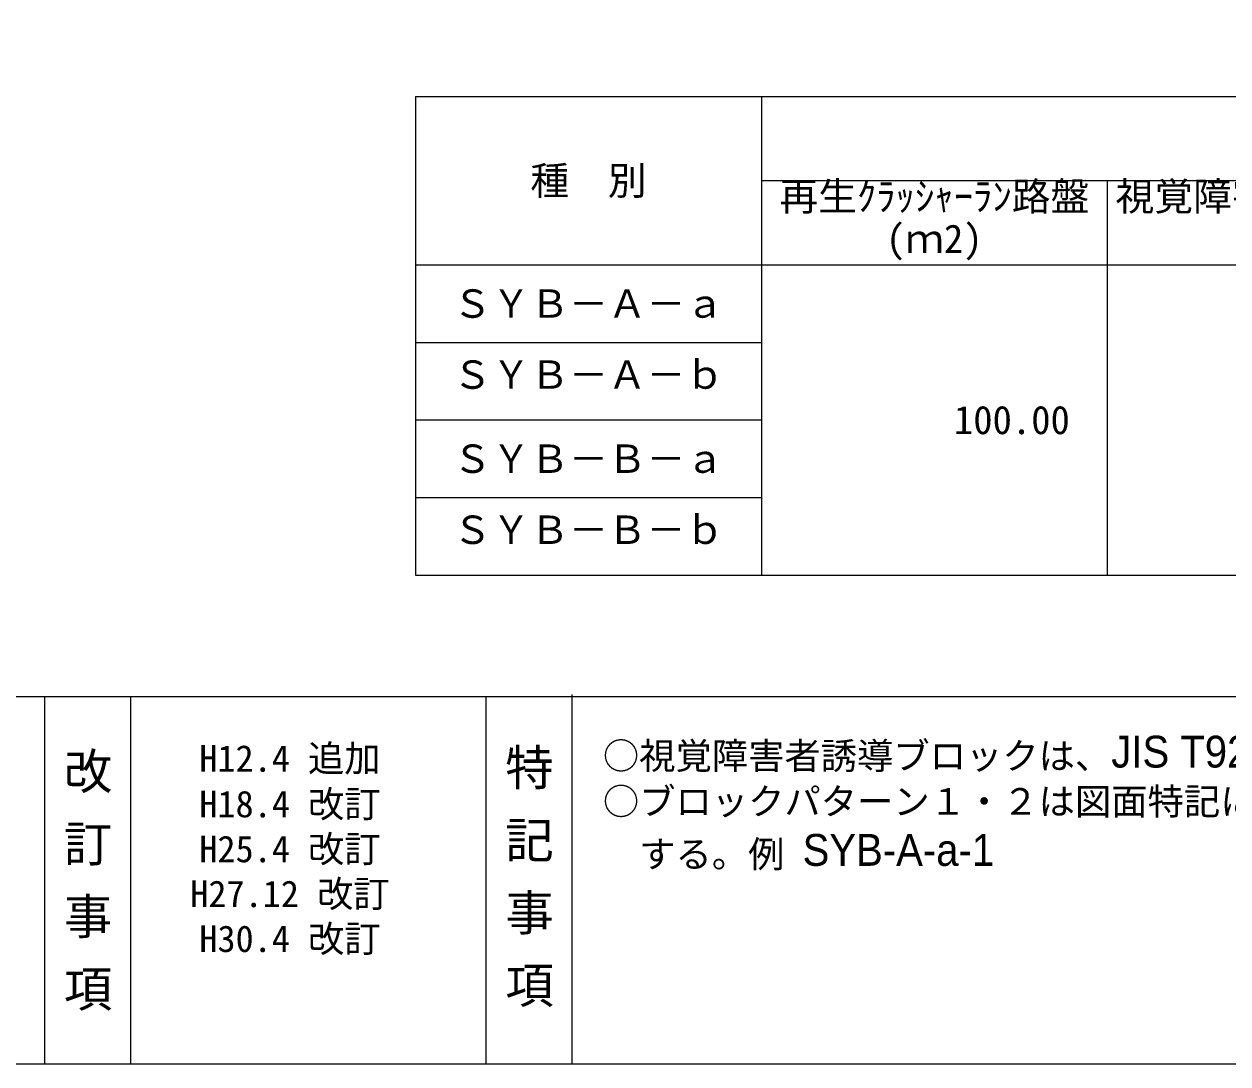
# Model space of a CAD drawing. Units: millimetres at full size, sheet at 1:10; details may follow other scales. Extents: x 170 to 2908, y 2192 to 4059.
# Drawn here: x 685 to 1329, y 2192 to 2749 of the extents above; entities that cross this region are included whole.
import ezdxf
from ezdxf.enums import TextEntityAlignment as Align

# ---------------------------------------------------------------- set-up
doc = ezdxf.new("R2010")
doc.units = ezdxf.units.MM
doc.header["$LTSCALE"] = 10
doc.layers.add('0_2', color=1, linetype='Continuous', lineweight=13)
doc.layers.add('_0-0_', color=7, linetype='Continuous', lineweight=13)
doc.styles.add('@ＭＳ ゴシック', font='')
doc.styles.add('Arial', font='')
doc.styles.add('ＭＳ ゴシック', font='')
doc.styles.get('@ＭＳ ゴシック').set_extended_font_data('@MS Gothic')
doc.styles.get('Arial').set_extended_font_data('Arial')
doc.styles.get('ＭＳ ゴシック').set_extended_font_data('MS Gothic')

msp = doc.modelspace()

# ---------------------------------------------------------------- linework, layer by layer
at = {"layer": '0_2', "color": 7}
for p, q in [((894.1, 2709.88), (894.1, 2453.88)), ((894.1, 2709.88), (1819.1, 2709.88)), ((1079.1, 2709.88), (1079.1, 2453.88)), ((1079.1, 2664.88), (1819.1, 2664.88)), ((1264.1, 2664.88), (1264.1, 2453.88)), ((894.1, 2619.88), (1819.1, 2619.88)), ((894.1, 2578.38), (1079.1, 2578.38)), ((894.1, 2536.88), (1079.1, 2536.88)), ((894.1, 2495.38), (1079.1, 2495.38)), ((894.1, 2453.88), (1819.1, 2453.88))]:
    msp.add_line(p, q, dxfattribs=at)
at = {"layer": '_0-0_', "color": 6}
msp.add_line((169.55, 2388.97), (2907.68, 2388.97), dxfattribs=at)
at = {"layer": '_0-0_'}
for p, q in [((695.61, 2388.97), (695.61, 2192.39)), ((741.57, 2388.97), (741.57, 2192.39)), ((931.73, 2388.97), (931.73, 2192.39)), ((977.69, 2389.93), (977.69, 2192.39))]:
    msp.add_line(p, q, dxfattribs=at)
at = {"layer": '_0-0_', "color": 6}
msp.add_lwpolyline([(2907.68, 4004.21), (169.55, 4004.21), (169.55, 2192.39), (2907.68, 2192.39)], close=True, dxfattribs=at)

# ---------------------------------------------------------------- texts
at = {"layer": '_0-0_', "style": 'ＭＳ ゴシック'}
for s, height, p in [('種\u3000別', 15.19, (986.6, 2664.88)), ('ＳＹＢ－Ａ－ａ', 15.19, (986.6, 2599.13)), ('ＳＹＢ－Ａ－ｂ', 15.19, (986.6, 2561.13)), ('ＳＹＢ－Ｂ－ａ', 15.19, (986.6, 2516.13)), ('ＳＹＢ－Ｂ－ｂ', 15.19, (986.6, 2478.13)), ('H12.4 追加', 14.24, (826.94, 2355.81)), ('H18.4 改訂', 14.24, (826.94, 2331.43)), ('H25.4 改訂', 14.24, (826.94, 2307.39)), ('H27.12 改訂', 14.24, (826.94, 2283.39)), ('H30.4 改訂', 14.24, (826.94, 2259.37))]:
    msp.add_text(s, height=height, dxfattribs=at).set_placement(p, align=Align.MIDDLE_CENTER)
for s, p in [('再生ｸﾗｯｼｬｰﾗﾝ路盤', (1088.72, 2664.04)), ('視覚障害者用ﾌﾞﾛｯｸ', (1268.54, 2664.04)), ('(ｍ2)', (1145.7, 2641.43))]:
    msp.add_text(s, height=15.19, dxfattribs=at).set_placement(p, align=Align.TOP_LEFT)
msp.add_text('100.00', height=15.19, dxfattribs=at).set_placement((1244.1, 2536.88), align=Align.MIDDLE_RIGHT)
for s, p in [('○視覚障害者誘導ブロックは、', (994.31, 2345.8)), ('○ブロックパターン１・２は図面特記により各記号の末尾に表示', (994.31, 2321.43)), ('\u3000する。例 ', (994.31, 2293.23))]:
    msp.add_text(s, height=14.24, dxfattribs=at).set_placement(p, align=Align.BOTTOM_LEFT)
at = {"layer": '_0-0_', "style": 'Arial', "width": 0.9}
for s, p in [('JIS T9251', (1266.26, 2345.8)), ('SYB-A-a-1', (1101.15, 2293.23))]:
    msp.add_text(s, height=17.05, dxfattribs=at).set_placement(p, align=Align.BOTTOM_LEFT)
at = {"layer": '_0-0_', "style": '@ＭＳ ゴシック'}
for s, p in [('改 訂 事 項', (718.59, 2291.04)), ('特 記 事 項', (954.71, 2293))]:
    msp.add_text(s, height=18.99, rotation=270, dxfattribs=at).set_placement(p, align=Align.MIDDLE_CENTER)

doc.saveas('drawing.dxf')
